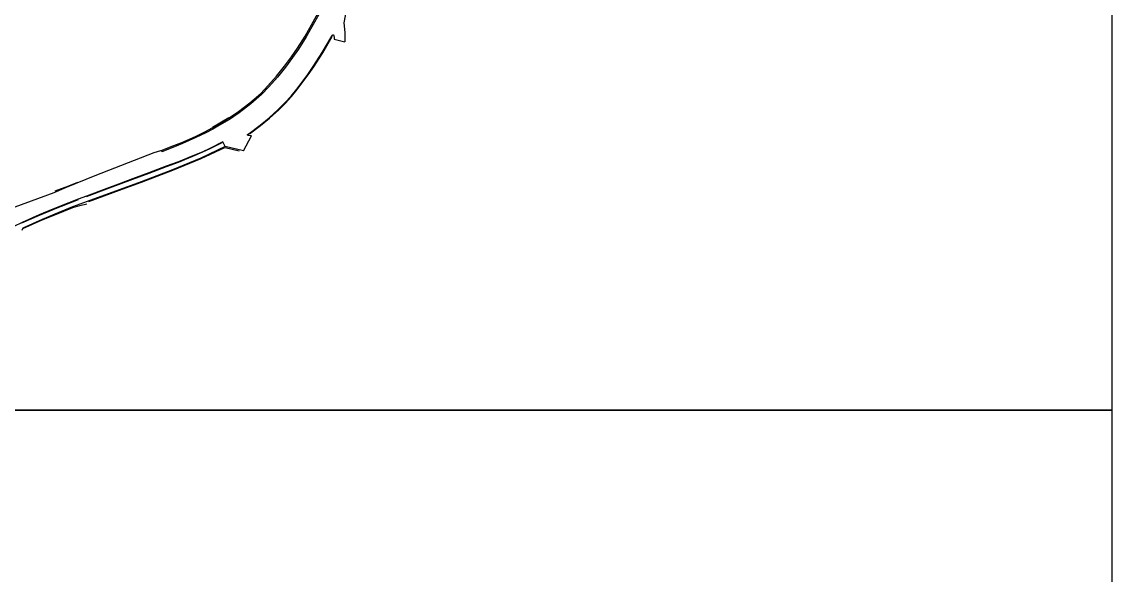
# Model space of a CAD drawing. Header units: metres. Extents: x 0 to 2400, y -93000 to -90000.
# Drawn here: x 1885 to 2400, y -92478 to -92217 of the extents above; entities that cross this region are included whole.
import ezdxf

# ---------------------------------------------------------------- set-up
doc = ezdxf.new("R2010")
doc.units = ezdxf.units.M
doc.header["$LTSCALE"] = 2.5
for name, color, linetype in [('側溝・桝', 7, 'Continuous'), ('図郭', 7, 'Continuous'), ('歩道・分離帯・安全施設', 7, 'Continuous'), ('道路', 7, 'Continuous')]:
    doc.layers.add(name, color=color, linetype=linetype)

msp = doc.modelspace()

# ---------------------------------------------------------------- linework, layer by layer
at = {"layer": '側溝・桝'}
for points in [[(2028.84, -92207.51), (2019.63, -92223.96), (2015.99, -92229.66), (2013.17, -92233.67), (2009.82, -92238.21), (2006.03, -92242.88), (2001.96, -92247.51), (1998.55, -92251.04), (1993.48, -92255.56), (1987.96, -92259.73), (1983.31, -92262.86), (1978.7, -92265.64), (1975.52, -92267.4), (1975.21, -92266.83)], [(1975.52, -92267.4), (1972.28, -92269.16), (1967.55, -92271.45), (1961.15, -92274.28), (1957.43, -92275.81), (1951.37, -92278.15), (1951.13, -92277.55)]]:
    msp.add_lwpolyline(points, dxfattribs=at)
at = {"layer": '図郭'}
for points in [[(1600, -92400), (2400, -92400), (2400, -91800), (1600, -91800)], [(1600, -93000), (2400, -93000), (2400, -92400), (1600, -92400)]]:
    msp.add_lwpolyline(points, close=True, dxfattribs=at)
at = {"layer": '歩道・分離帯・安全施設'}
for points in [[(1992.76, -92269.66), (1998.01, -92265.74), (2002.32, -92262.29), (2006.52, -92258.46), (2009.86, -92255.14), (2012.71, -92252), (2015.33, -92248.76), (2020.54, -92241.85), (2023.16, -92238.09), (2027.4, -92231.5), (2031.88, -92223.74)], [(1983.05, -92262.19), (1975.39, -92266.7)], [(1981.31, -92275.68), (1980.2, -92273.48), (1974.13, -92276.53), (1970.75, -92278.09), (1966.08, -92280.08), (1959.33, -92282.82), (1953.55, -92284.99), (1945.38, -92288.03), (1937.64, -92290.87), (1932.21, -92292.93), (1925.48, -92295.44), (1915.84, -92299.06), (1912.03, -92300.5), (1903.98, -92303.61), (1900.06, -92305.2), (1893.58, -92307.92), (1885.53, -92311.49), (1881.61, -92313.33)], [(1981.31, -92275.68), (1980.2, -92273.48), (1974.13, -92276.53), (1970.75, -92278.09), (1966.08, -92280.08), (1959.33, -92282.82), (1953.55, -92284.99), (1945.38, -92288.03), (1937.64, -92290.87), (1932.21, -92292.93), (1925.48, -92295.44), (1915.84, -92299.06), (1912.03, -92300.5), (1903.98, -92303.61), (1900.06, -92305.2), (1893.58, -92307.92), (1885.53, -92311.49), (1881.61, -92313.33)], [(1915.9, -92299.19), (1925.53, -92295.58), (1932.26, -92293.06), (1937.69, -92291.01), (1945.43, -92288.17), (1953.6, -92285.12), (1959.38, -92282.96), (1966.14, -92280.21), (1970.81, -92278.23), (1974.19, -92276.66), (1979.89, -92273.79)], [(1916.99, -92301.52), (1931.45, -92296.21), (1941.78, -92292.45), (1956.58, -92286.87), (1969.96, -92281.36), (1981.15, -92276.18)], [(1981.35, -92276.08), (1988.02, -92277.74)], [(1911.65, -92292.65), (1907.44, -92294.31), (1900.9, -92296.67)], [(1885.41, -92311.7), (1893.64, -92308.06), (1900.11, -92305.34), (1904.03, -92303.75), (1912.09, -92300.63)], [(1885.85, -92314.34), (1895, -92310.29), (1900.96, -92307.8), (1909.43, -92304.44), (1912.78, -92303.4), (1916.05, -92302.75)]]:
    msp.add_lwpolyline(points, dxfattribs=at)
at = {"layer": '道路'}
for points in [[(1975.21, -92266.83), (1978.38, -92265.08), (1982.96, -92262.32), (1987.58, -92259.2), (1993.06, -92255.06), (1998.1, -92250.57), (2001.48, -92247.07), (2005.54, -92242.46), (2009.31, -92237.81), (2012.65, -92233.29), (2015.45, -92229.3), (2019.07, -92223.63), (2028.28, -92207.18), (2028.84, -92207.51), (2028.94, -92207.33), (2027.96, -92206.75)], [(2038.72, -92209.97), (2037.38, -92217.34), (2037.88, -92221.93), (2037.76, -92226.32)], [(1993.8, -92270.59), (1992.47, -92270.48), (1992.21, -92270.42), (1992.05, -92270.35), (1991.95, -92270.25), (1991.89, -92270.15), (1991.89, -92270.01), (1991.92, -92269.92), (1992.59, -92269.43), (1997.84, -92265.52), (2002.14, -92262.08), (2006.33, -92258.26), (2009.66, -92254.95), (2012.5, -92251.82), (2015.1, -92248.59), (2020.31, -92241.68), (2022.93, -92237.94), (2027.16, -92231.36), (2031.64, -92223.6), (2031.94, -92223.05), (2032.03, -92222.95), (2032.19, -92222.92), (2032.4, -92222.95), (2032.5, -92223.07), (2032.58, -92223.24), (2032.66, -92223.59), (2032.71, -92223.97), (2032.8, -92225.08)], [(2032.8, -92225.08), (2037.76, -92226.32)], [(1951.13, -92277.55), (1957.19, -92275.2), (1960.9, -92273.68), (1967.28, -92270.86), (1971.98, -92268.58), (1975.21, -92266.83)], [(1990.06, -92277.76), (1993.8, -92270.59)], [(1827.23, -92334.94), (1840.32, -92327.63), (1846.79, -92322.93), (1856.54, -92316.39), (1866.37, -92311.01), (1874.39, -92307), (1900.64, -92297.33), (1906.47, -92294.8), (1919.97, -92289.31), (1947.8, -92278.52), (1951.05, -92277.58), (1951.13, -92277.55)], [(1990.06, -92277.76), (1981.31, -92275.68), (1969.88, -92281.17)], [(1969.88, -92281.17), (1956.51, -92286.68), (1941.7, -92292.25), (1931.38, -92296.02), (1916.16, -92301.6), (1909.32, -92304.14), (1900.87, -92307.54), (1894.89, -92310.05), (1885.77, -92314.1), (1885.31, -92315.29)]]:
    msp.add_lwpolyline(points, dxfattribs=at)

doc.saveas('drawing.dxf')
